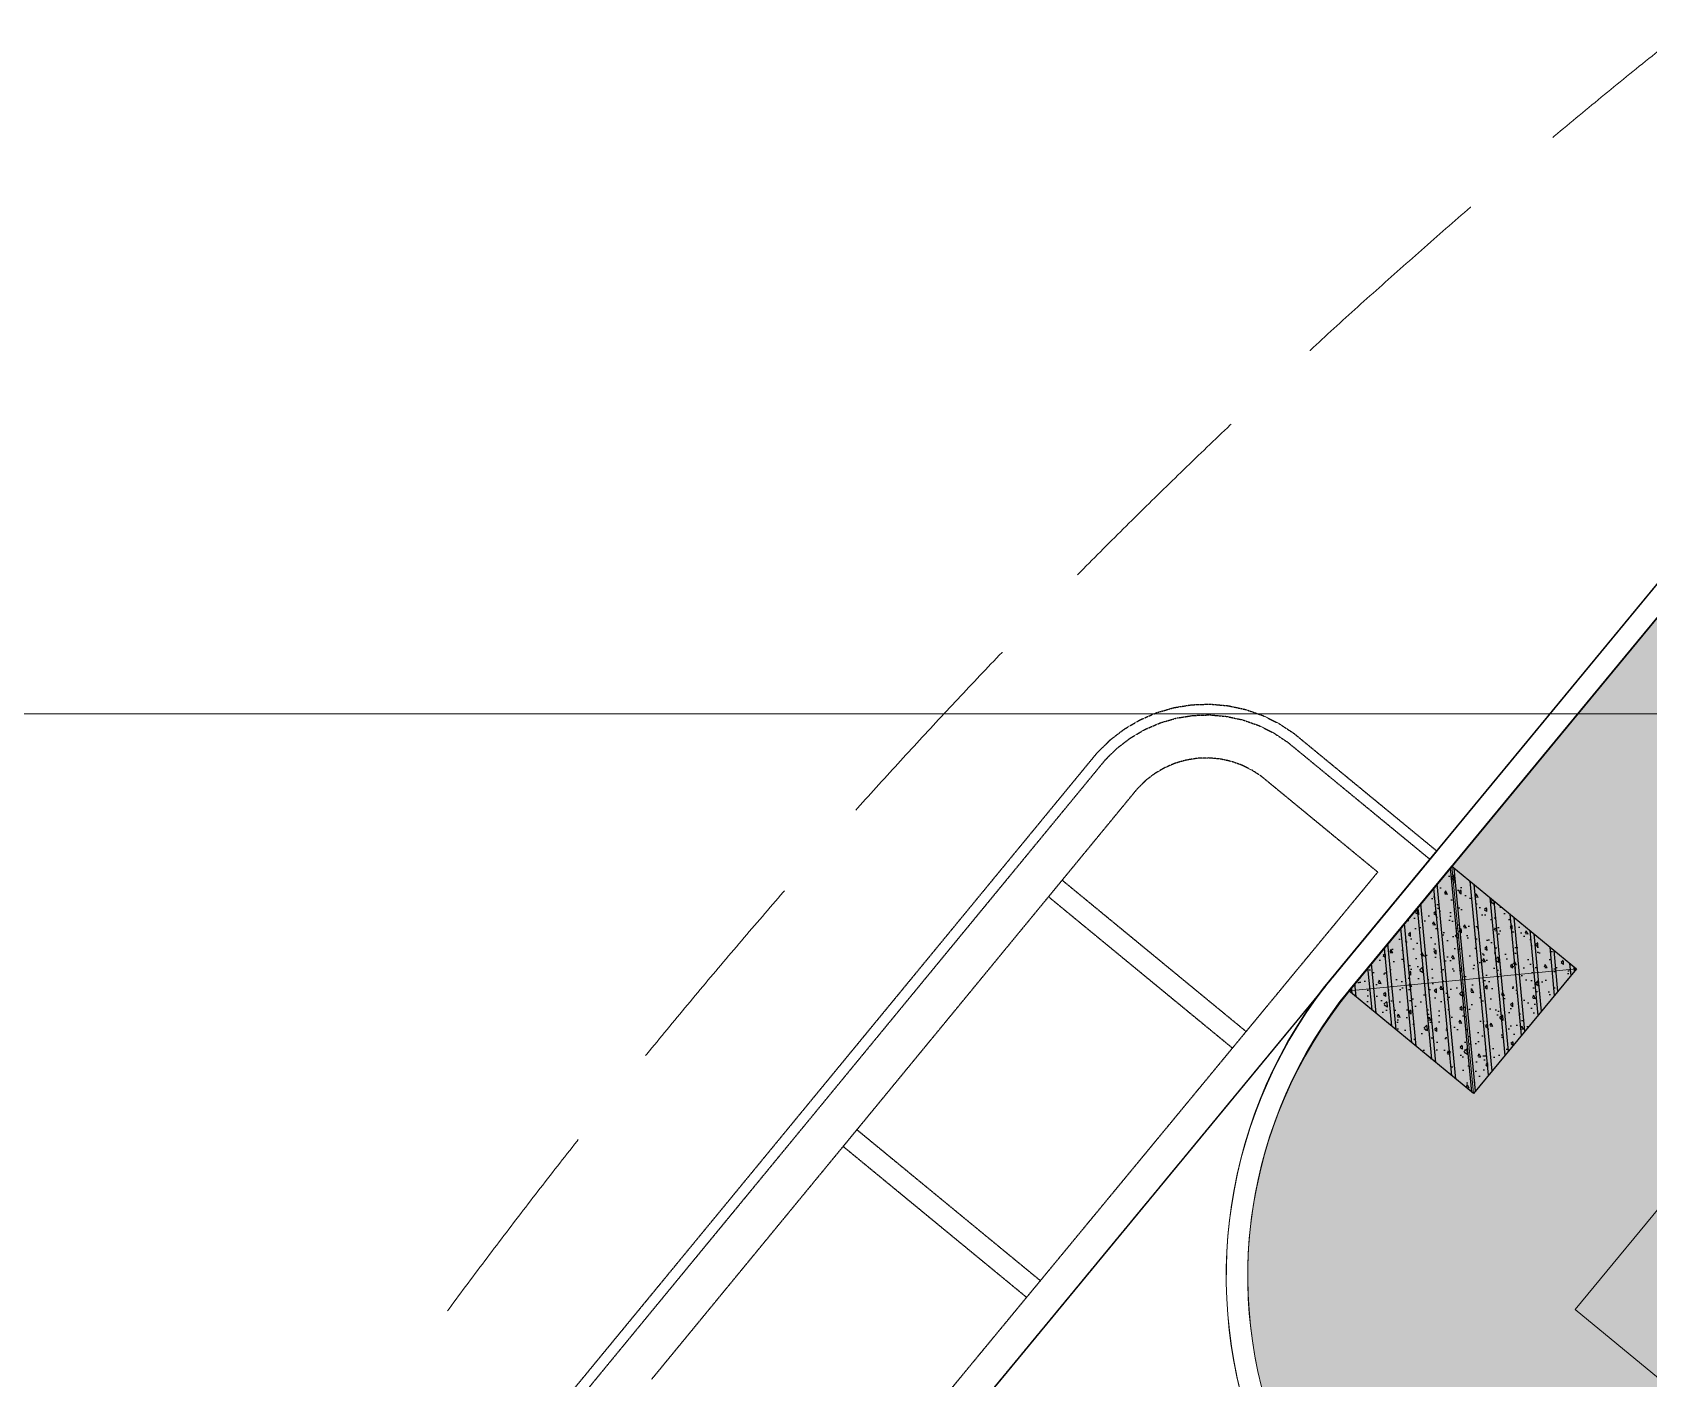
# Model space of a CAD drawing. Header units: millimetres. Extents: x -11451263 to 11578383104, y -507 to 1450429.
# Drawn here: x 11382063 to 11397067, y 1121878 to 1134374 of the extents above; entities that cross this region are included whole.
import ezdxf

# ---------------------------------------------------------------- set-up
doc = ezdxf.new("R2010")
doc.units = ezdxf.units.MM
doc.header["$MEASUREMENT"] = 0
doc.linetypes.add('DASH', pattern=[0.35, 0.25, -0.1])
doc.linetypes.add('DASH2-1', pattern=[3, 2, -1])
doc.layers.get('0').update_dxf_attribs({"linetype": 'CONTINUOUS', "lineweight": 13})
doc.layers.get('Defpoints').update_dxf_attribs({"color": 5, "linetype": 'CONTINUOUS', "lineweight": 13})
for name, color, linetype in [('A-WALL-PATT', 251, 'CONTINUOUS'), ('canopy', 2, 'DASH'), ('xref.asix of  podium$0$xref.asix of  podium$0$KT-Net cot vach', 6, 'CONTINUOUS')]:
    doc.layers.add(name, color=color, linetype=linetype)
for name, color, linetype, lineweight in [('KT-Kich thuoc', 159, 'CONTINUOUS', 18), ('KT-Net cua', 87, 'CONTINUOUS', 9), ('KT-Net thay', 7, 'CONTINUOUS', 25), ('KT-Net to mau', 159, 'CONTINUOUS', 18), ('KT-Noi that', 39, 'CONTINUOUS', 9), ('SPE-MEP-Plumbing', 90, 'CONTINUOUS', 0)]:
    doc.layers.add(name, color=color, linetype=linetype, lineweight=lineweight)
doc.dimstyles.new('SPE-DIM150', dxfattribs={"dimscale": 150, "dimtxt": 2.5, "dimasz": 2.5, "dimexe": 1.25, "dimexo": 0.625, "dimtad": 1, "dimdec": 0, "dimtxsty": 'Standard', "dimcen": 2.5, "dimadec": 0, "dimazin": 0, "dimtfac": 1, "dimtdec": 0, "dimtmove": 0, "dimatfit": 3, "dimldrblk": 'CLOSEDBLANK', "dimfxl": 0, "dimarcsym": 0})

# ---------------------------------------------------------------- blocks, each defined once
blk = doc.blocks.new('*U82')
h = blk.add_hatch()
h.set_pattern_fill('VATLIEU04', color=250, scale=40, style=0, pattern_type=2)
h.set_pattern_definition([(49.99999999999999, (549.9999999999818, 1550), (286.9040730403014, -25.10085399303804), [30, -330]), (355, (549.9999999999818, 1550), (-55.50053344520001, 300.8768534800047), [24, -264]), (100.4514, (573.9086719999818, 1547.908263999999), (231.4037526856086, 275.7758168243814), [25.49607600000001, -280.4568448]), (46.1842, (549.9999999999818, 1630), (426.8964194502578, -66.20760573160723), [45, -495.0000000000001]), (96.63559999999998, (585.5746979999819, 1624.482677199999), (373.8650822194813, 389.6471483601767), [38.2441152, -420.6852000000001]), (351.1842, (549.9999999999818, 1630), (373.8647780534509, 389.6474403701299), [36.00000000000001, -396.0000000000001]), (21, (589.9999999999819, 1610), (238.7628208473847, -161.0475562661355), [30, -330]), (326.0000000000001, (589.9999999999819, 1610), (97.32613276863269, 290.0600180187412), [24, -264]), (71.4514, (609.8968931999818, 1596.579357599999), (336.089051432596, 129.012198683981), [25.496076, -280.4568448]), (37.50000000000001, (549.9999999999818, 1550), (4.863942126916267, 133.1575415325246), [0, -260.8, 0, -268.0000000000001, 0, -265.0000000000001]), (7.499999999999999, (549.9999999999818, 1550), (105.2278149768594, 157.7646847529441), [0, -152.8, 0, -254.8, 0, -101]), (327.5, (460.7999999999818, 1550), (213.5289744689636, -9.021948693751904), [0, -100, 0, -312.0000000000001, 0, -414.0000000000001]), (317.5, (420.7999999999818, 1550), (233.2744677369545, 40.04199293292709), [0, -130, 0, -207.2, 0, -294]), (45, (549.9999999999818, 1550), (-120.2081528017131, 120.2081528017131), []), (45, (549.9999999999818, 1599), (-120.2081528017131, 120.2081528017131), [])])
h.paths.add_polyline_path([(-475.0000000000001, -474.9999999999999), (1024.999999999996, -475.0000000000001), (1024.999999999982, 1025), (-475.0000000000146, 1025)])
at = {"color": 6, "ltscale": 0.25}
blk.add_lwpolyline([(-475.0000000000001, -474.9999999999999), (1024.999999999996, -475.0000000000001), (1024.999999999982, 1025), (-475.0000000000146, 1025)], close=True, dxfattribs=at)
at = {"layer": 'Defpoints', "linetype": 'ByBlock', "ltscale": 30}
for p, q in [((1024.999999999996, -475.0000000000001), (-475.0000000000146, 1025)), ((-475.0000000000001, -474.9999999999999), (1024.999999999982, 1025))]:
    blk.add_line(p, q, dxfattribs=at)
blk = doc.blocks.new('gfdgdfg')
at = {"layer": 'xref.asix of  podium$0$xref.asix of  podium$0$KT-Net cot vach', "linetype": 'ByBlock', "xscale": -1, "rotation": 320.4488276923478}
blk.add_blockref('*U82', (-53882.83883243427, 29271.06696166727), dxfattribs=at)
blk = doc.blocks.new('_ClosedBlank')
at = {"linetype": 'ByBlock', "lineweight": -2}
for p, q in [((-1, 0.1666666666666666), (0, 0)), ((-1, 0.1666666666666666), (-1, -0.1666666666666666)), ((0, 0), (-1, -0.1666666666666666))]:
    blk.add_line(p, q, dxfattribs=at)
blk = doc.blocks.new('WWW')
at = {"layer": 'Defpoints', "linetype": 'DASH2-1', "lineweight": 13, "ltscale": 1000, "flags": 128}
blk.add_lwpolyline([(11429816.83619249, 1022160.11654377), (11450185.49670112, 1019986.391927242), (11488615.66733754, 1021167.255579472), (11491469.21243858, 1024811.360972404), (11462655.78743005, 1159053.890039921), (11457975.31629252, 1176930.890178204), (11455625.97722399, 1177744.852323532), (11446686.1578691, 1170981.351434231), (11423166.61122441, 1153069.948107719), (11399484.09766066, 1135982.713739872, 0.6848770391193201), (11429816.83619249, 1022160.116543293)], format="xyb", dxfattribs=at)
blk = doc.blocks.new('hgjghj')
at = {"layer": 'A-WALL-PATT', "true_color": 0xf1f36d}
h = blk.add_hatch(color=51, dxfattribs=at)
h.dxf.hatch_style = 1
edge = h.paths.add_edge_path()
edge.add_line((11400417.05586829, 1114522.350381664), (11393729.01960206, 1120045.581987843))
edge.add_arc((11392149.10396375, 1120557.367867341), 1660.740259835773, 342.0511804980709, 379.3502188658068)
edge.add_arc((11397533.13523959, 1122828.642478871), 4187.139603217248, 140.7168945068903, 204.2689907995104, ccw=False)
edge.add_line((11394292.17639442, 1125479.741085247), (11406004.72675393, 1139669.725478306))
edge.add_arc((11408120.9540236, 1137814.948923545), 2814.003184967923, 115.4434671180532, 138.7669147827584, ccw=False)
edge.add_arc((11408115.79161046, 1137836.215813024), 2792.584686983439, 71.94266584896172, 115.53528081579589, ccw=False)
edge.add_line((11408981.40498902, 1140491.25681324), (11423513.44763289, 1135368.358255168))
edge.add_arc((11425517.46095461, 1142387.897456994), 7299.999999973054, 254.0664472672063, 262.0883661501967)
edge.add_arc((11425521.42779026, 1142381.825045945), 7294.532962953937, 262.0509395264984, 344.2586533052253)
edge.add_line((11432542.38819936, 1140402.854080646), (11435749.36737028, 1151752.125144082))
edge.add_line((11435749.36737028, 1151752.125144082), (11436166.57614448, 1151636.760471315))
edge.add_line((11436166.57614448, 1151636.760471315), (11436865.80121384, 1154156.690270835))
edge.add_line((11436865.80121384, 1154156.690270835), (11440536.37299814, 1153137.427071508))
edge.add_line((11440536.37299814, 1153137.427071508), (11441971.60424749, 1157548.418025512))
edge.add_line((11441971.60424749, 1157548.418025512), (11455125.33422193, 1153818.897437573))
edge.add_line((11455125.33422193, 1153818.897437573), (11454209.98407263, 1150585.612805712))
edge.add_line((11454209.98407263, 1150585.612805712), (11462721.75046521, 1148180.430388643))
edge.add_line((11462721.75046521, 1148180.430388643), (11463196.96368791, 1145975.824693159))
edge.add_line((11463196.96368791, 1145975.824693159), (11461019.48234244, 1138269.87590302))
edge.add_line((11461019.48234244, 1138269.87590302), (11461212.14889807, 1138215.432862774))
edge.add_line((11461212.14889807, 1138215.432862774), (11456484.44378505, 1121485.199508943))
edge.add_line((11456484.44378505, 1121485.199508943), (11433498.48707169, 1127980.375289916))
edge.add_line((11433498.48707169, 1127980.375289916), (11434360.13498955, 1131062.21576507))
edge.add_line((11434360.13498955, 1131062.21576507), (11430758.28740374, 1132085.485766223))
edge.add_arc((11430348.3651532, 1130642.584609345), 1500.000000001147, 74.14037105058911, 112.3576097474198)
edge.add_arc((11425517.45981355, 1142387.896593245), 11199.99999999515, 260.41868680835734, 292.3576097474101, ccw=False)
edge.add_line((11423653.25163431, 1131344.13238604), (11417121.09710871, 1133199.890468421))
edge.add_arc((11416828.42877972, 1131138.282557969), 2082.278061939741, 81.9202111196944, 134.1726098351656)
edge.add_line((11415377.45098069, 1132631.783597126), (11413602.48157145, 1130479.593746917))
edge.add_line((11413602.48157145, 1130479.593746917), (11412260.91782368, 1128863.988514861))
edge.add_line((11412260.91782368, 1128863.988514861), (11408249.28489205, 1124006.33463445))
edge.add_line((11408249.28489205, 1124006.33463445), (11414417.73426215, 1118912.197574505))
edge.add_line((11414417.73426215, 1118912.197574505), (11412507.43298836, 1116599.029136439))
edge.add_line((11412507.43298836, 1116599.029136439), (11406338.98360082, 1121693.166205778))
edge.add_line((11406338.98360082, 1121693.166205778), (11402391.02811761, 1116912.617240839))
edge.add_line((11402391.02811761, 1116912.617240839), (11410024.96139093, 1110608.228485444))
edge.add_line((11410024.96139093, 1110608.228485444), (11408053.24149849, 1108221.550500113))
edge.add_line((11408053.24149849, 1108221.550500113), (11400417.05586829, 1114522.350381664))
at = {"elevation": 0.01012449279239614}
blk.add_lwpolyline([(11423653.25163431, 1131344.13238604), (11417121.09710871, 1133199.890468421, 0.2320284830295415), (11415377.45098069, 1132631.783597126), (11413602.48157145, 1130479.593746917), (11412260.91782368, 1128863.988514861), (11408249.28489205, 1124006.33463445), (11414417.73426215, 1118912.197574505), (11412507.43298836, 1116599.029136439), (11406338.98360082, 1121693.166205778), (11402391.02811761, 1116912.617240839), (11410024.96139093, 1110608.228485444), (11408053.24149849, 1108221.550500113), (11400417.05586829, 1114522.350381664), (11393729.01960206, 1120045.581987843, 0.1642000361412027), (11393716.0304982, 1121107.640023872), (11393716.0304982, 1121107.640023872, -0.2846315268267962), (11394292.17639442, 1125479.741085247), (11406004.72675393, 1139669.725478306, -0.1021205252679971), (11406912.00107452, 1140356.020880795, -0.1925362293061953), (11408981.40498902, 1140491.25681324), (11423513.44763289, 1135368.358255168, 0.03501652560913594)], format="xyb", dxfattribs=at)
blk = doc.blocks.new('khgklh')
at = {"layer": 'canopy', "ltscale": 5}
for p, q in [((-29522.70962316357, 30971.47211712087), (-40228.31278289109, 18008.14397466183)), ((-30072.76743797027, 30776.54140623752), (-40130.09065543488, 18598.21019429667)), ((-33001.91289607249, 30702.03180130385), (-31294.38305702992, 29297.29694915004)), ((-31421.73671079986, 29143.0854414613), (-33128.97530406155, 30547.58069423027)), ((-33204.68786358461, 26984.12433383521), (-34907.84901589714, 28385.26519520301)), ((-35034.84354818612, 28230.75824877666), (-33332.04151735641, 26829.91282614786))]:
    blk.add_line(p, q, dxfattribs=at)
for points in [[(-37548.50694276206, 25961.7968327906), (-32674.35266027786, 31886.50953147793), (-32554.89668463171, 32003.97213212261), (-32421.86688658409, 32105.80663265614), (-32277.29415782169, 32190.45838258695), (-32123.3856095206, 32256.63505088957), (-31962.49087759852, 32303.32635529805), (-31797.06625214033, 32329.81948572304), (-31629.63717858866, 32335.70998632768), (-31462.7597031761, 32320.90793012595), (-31298.98145119473, 32285.63929184945), (-31140.80273382179, 32230.44249811815), (-30990.638377266, 32156.16020757891), (-30850.78085695766, 32063.92644650862), (-29522.95496406779, 30971.67393139657)], [(-41617.90819353424, 20857.88914453099), (-32599.96831739508, 31819.67414015066), (-32489.32237012312, 31928.47372633312), (-32366.10368691571, 32022.79780443385), (-32232.19337864779, 32101.20638138987), (-32089.63577926531, 32162.50243721297), (-31940.60723608546, 32205.75019922387), (-31787.38288471475, 32230.28942797519), (-31632.3019158151, 32235.745496755), (-31477.7318640016, 32222.03511080611), (-31326.03246399388, 32189.36757894), (-31179.51962587796, 32138.24161813548), (-31040.43007939123, 32069.43773990544), (-30910.88722702488, 31984.00633466337), (-29586.60650197417, 30894.5593182859)], [(-30072.76743797027, 30776.54140623705), (-31151.31267205253, 31664.32593968883), (-31239.59685265645, 31722.54792161845), (-31334.38715885766, 31769.43815061124), (-31434.23647994734, 31804.28077970818), (-31537.62047206238, 31826.54388593463), (-31642.96082948893, 31835.88759087212), (-31748.64937977307, 31832.16924939072), (-31853.07263479754, 31815.44562733592), (-31954.63642300107, 31785.97203491209), (-32051.79022670537, 31744.19842900755), (-32143.05085300654, 31690.76254395163), (-32227.02507685125, 31626.48015558301), (-32302.4309106227, 31552.33262725081), (-33001.91289607249, 30702.03180130385), (-33128.97530406155, 30547.58069423027), (-34907.78528458998, 28385.21276532067), (-35034.84354818612, 28230.75824877666), (-36813.6592385266, 26068.39501716243)]]:
    blk.add_lwpolyline(points, dxfattribs=at)
blk = doc.blocks.new('A$C26E72C3C')
at = {"layer": 'SPE-MEP-Plumbing'}
blk.add_leader([(-42494.70510879347, -56416.12350774155, 1.523756535447916e-08), (-93455.34847376497, -56416.12350774155, 1.523756535447916e-08)], dimstyle='SPE-DIM150', override={"dimgap": 0.625, "dimtad": 0, "dimfxl": 2}, dxfattribs=at)

msp = doc.modelspace()

# ---------------------------------------------------------------- linework, layer by layer
at = {"layer": 'Defpoints'}
msp.add_lwpolyline([(11374665.75804658, 1092329.339073775, -0.05031291028689123), (11377398.30079054, 1104598.847207872, -0.0717433244059158), (11378242.52540652, 1106368.189492453), (11384504.60881544, 1113942.095867797, -0.4142018888046807), (11385912.40110865, 1114076.413026327), (11387162.08823227, 1113044.374485037, 0.3664971645447159), (11387865.99952977, 1113143.916680253), (11393465.58670651, 1119924.411621806, 0.1975864614484913), (11393530.01314053, 1121033.653944438, -0.276634261830654), (11394064.80673861, 1125518.462116947), (11405851.37273769, 1139798.117435064, -0.2939778922653177), (11408984.64382008, 1140702.177438887), (11423574.16220311, 1135559.017284526, 0.4147556202997158)], format="xyb", dxfattribs=at)
at = {"layer": 'KT-Net cua', "flags": 128}
for points in [[(11435538.10717087, 1151798.650314156), (11432356.56899742, 1140539.413200529, -0.4309137425492952), (11423209.49389011, 1135757.950487695), (11409068.31674229, 1140634.401809303, 0.3127825900554042), (11405777.14332722, 1139708.595606726), (11394044.34212903, 1125501.441680598, 0.2730701640401885), (11393522.31447016, 1121046.859708745, -0.1994409391425795), (11393466.06766128, 1119925.132748196), (11387913.33405015, 1113201.372599904, -0.4142135623744246), (11387068.64006755, 1113120.799181404), (11385908.25591447, 1114079.087988049, 0.4142135623731432), (11384500.43261014, 1113944.798957216), (11378075.76726191, 1106165.223731799, 0.04429075722661691), (11377378.94710771, 1104541.094910737, 0.04958229726100982), (11374653.70334867, 1092260.221058658, 0.02362842904642165), (11374259.08601407, 1086937.165324277, 0.4992145127108712), (11380033.90783864, 1083259.523955732), (11389249.03709341, 1086691.447594098, 0.08432704988464156), (11393749.49894696, 1089126.78575385), (11398638.01044867, 1095046.24479837)], [(11435730.57093091, 1151744.265563804), (11432549.03275746, 1140485.028450177, -0.4309137425492911), (11423144.29356262, 1135568.87664684), (11409003.1164148, 1140445.327968448, 0.3127825900552681), (11405931.35456073, 1139581.242179378), (11394201.16248044, 1125377.247612969, 0.2732595128836895), (11393708.04368468, 1121121.395478623, -0.2046271106455482), (11393635.54181494, 1119816.261067213), (11388067.54528366, 1113074.019172555, -0.414213562373652), (11386941.2866402, 1112966.587947889), (11385780.90248712, 1113924.876754533, 0.4142135623736579), (11384654.64384366, 1113817.445529867), (11378242.59446583, 1106053.146880811, 0.04378919801924487), (11377568.9966622, 1104478.795899204, 0.04958307194546523), (11374852.25876687, 1092236.225550422, 0.02358234414956014), (11374459.29815689, 1086942.381684213, 0.4984426021570817), (11379963.87351773, 1083446.861234117), (11389181.94001498, 1086879.878768362, 0.08401362196744397), (11393609.15674927, 1089270.933084523), (11398483.79921444, 1095173.598224852)]]:
    msp.add_lwpolyline(points, format="xyb", dxfattribs=at)
at = {"layer": 'KT-Net thay'}
msp.add_line((11394064.80774926, 1125518.462887197), (11384504.60982609, 1113942.096638047), dxfattribs=at)
at = {"layer": 'KT-Noi that'}
msp.add_lwpolyline([(11397340.36537822, 1123677.373871285), (11398111.69198816, 1123040.934352709), (11397157.03271029, 1121883.944437804), (11396385.70610036, 1122520.383956381)], close=True, dxfattribs=at)

# ---------------------------------------------------------------- block references
at = {"layer": 'Defpoints'}
msp.add_blockref('A$C26E72C3C', (11454561.83942981, 1184463.447598675), dxfattribs=at)
at = {"layer": 'KT-Kich thuoc'}
msp.add_blockref('WWW', (0, 0), dxfattribs=at)
at = {"layer": 'KT-Net thay'}
msp.add_blockref('gfdgdfg', (11449260.89648508, 1095921.579832584), dxfattribs=at)
at = {"layer": 'KT-Net to mau'}
msp.add_blockref('hgjghj', (0.0007611755281686783, -0.0002150859218090773), dxfattribs=at)

# ---------------------------------------------------------------- next in the draw order: block references
at = {"layer": 'KT-Net thay'}
msp.add_blockref('khgklh', (11424624.74619251, 1095803.118012011, 4.458557435840575e-05), dxfattribs=at)

doc.saveas('drawing.dxf')
